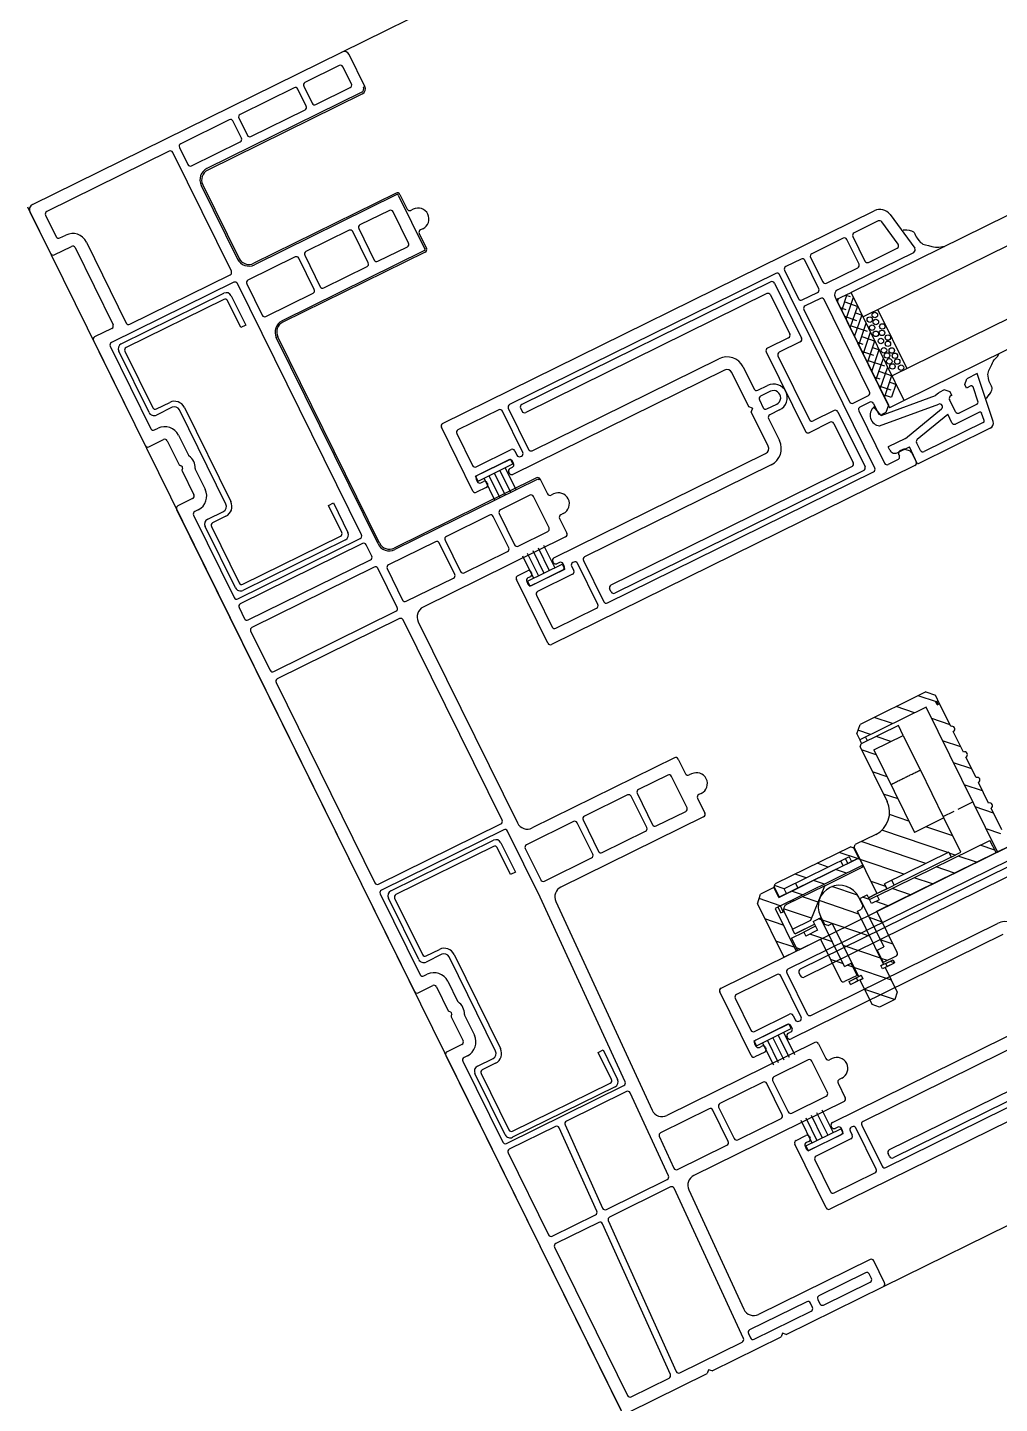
# Model space of a CAD drawing. Header units: millimetres. Extents: x -27104 to 125781, y -3376 to 46996.
# Drawn here: x 117358.301 to 117361.774, y 19169.969 to 19174.886 of the extents above; entities that cross this region are included whole.
import ezdxf

# ---------------------------------------------------------------- set-up
doc = ezdxf.new("R2010")
doc.units = ezdxf.units.MM
doc.header["$LTSCALE"] = 100
doc.header["$MEASUREMENT"] = 0
doc.layers.get('0').update_dxf_attribs({"linetype": 'CONTINUOUS'})
for name, color, linetype in [('ELE9', 9, 'CONTINUOUS'), ('WIN', 4, 'CONTINUOUS'), ('WIN-G', 252, 'CONTINUOUS'), ('WIN2', 5, 'CONTINUOUS')]:
    doc.layers.add(name, color=color, linetype=linetype)

# ---------------------------------------------------------------- blocks, each defined once
blk = doc.blocks.new('A$C37502152')
at = {"ltscale": 1000}
blk.add_wipeout([(1400, 246), (0, 246), (0, 0), (1400, 0)], dxfattribs=at)
at = {"layer": 'WIN', "ltscale": 1000}
blk.add_line((1400, 0), (1400, 246), dxfattribs=at)
at = {"layer": 'WIN-G'}
for p, q in [((1347, 246), (53, 246)), ((1284.3, 225.7), (1335, 225.7)), ((1285.9, 224.1), (1335, 224.1)), ((1335.5, 225.2), (1335.5, 224.6)), ((1374.8, 191.6), (1395.7, 191.6)), ((1285.9, 188.9), (1335, 188.9)), ((1373.8, 184.6), (1373.8, 190.6)), ((1374.8, 190.1), (1374.8, 184.6)), ((1395.2, 190.6), (1375.3, 190.6)), ((1395.7, 178.6), (1395.7, 190.1)), ((1396.7, 190.6), (1396.7, 178.1)), ((1284.3, 187.3), (1335, 187.3)), ((1335.5, 187.8), (1335.5, 188.4)), ((1374.8, 184.6), (1373.8, 184.6)), ((1390.5, 156.9), (1390.5, 176.1)), ((1391.5, 176.1), (1391.5, 156.9)), ((1392.5, 178.1), (1395.2, 178.1)), ((1395.7, 177.1), (1392.5, 177.1)), ((1392.5, 155.9), (1395.7, 155.9)), ((1395.2, 154.9), (1392.5, 154.9)), ((1395.7, 142.9), (1395.7, 154.4)), ((1396.7, 154.9), (1396.7, 142.4)), ((1373.8, 148.4), (1374.8, 148.4)), ((1373.8, 142.4), (1373.8, 148.4)), ((1374.8, 148.4), (1374.8, 142.9)), ((1395.7, 141.4), (1374.8, 141.4)), ((1375.3, 142.4), (1395.2, 142.4)), ((1284.3, 110.7), (1335, 110.7)), ((1257.21, 108.18), (1257.03, 108.05)), ((1257.58, 108.4), (1257.21, 108.18)), ((1257.61, 108.41), (1257.58, 108.4)), ((1258.41, 108.81), (1257.61, 108.41)), ((1283.8, 99), (1283.8, 110.2)), ((1285.4, 100.6), (1285.4, 108.6)), ((1285.9, 109.1), (1335, 109.1)), ((1335.5, 110.2), (1335.5, 109.6)), ((1256.46, 105.72), (1256.31, 105.24)), ((1256.56, 106.24), (1256.46, 105.72)), ((1256.58, 107.39), (1256.56, 107.24)), ((1256.56, 107.24), (1256.56, 107.08)), ((1256.56, 107.08), (1256.58, 106.77)), ((1256.58, 106.5), (1256.56, 106.24)), ((1256.62, 107.53), (1256.58, 107.39)), ((1256.58, 106.77), (1256.58, 106.5)), ((1256.69, 107.66), (1256.62, 107.53)), ((1256.87, 107.9), (1256.69, 107.66)), ((1257.03, 108.05), (1256.87, 107.9)), ((1254, 103.14), (1253.7, 103.01)), ((1254.28, 103.29), (1254, 103.14)), ((1254.54, 103.47), (1254.28, 103.29)), ((1254.79, 103.67), (1254.54, 103.47)), ((1255.29, 104.09), (1254.79, 103.67)), ((1255.71, 104.42), (1255.29, 104.09)), ((1255.91, 104.6), (1255.71, 104.42)), ((1256.08, 104.8), (1255.91, 104.6)), ((1256.21, 105.01), (1256.08, 104.8)), ((1256.31, 105.24), (1256.21, 105.01)), ((782.23, 102.5), (1272, 102.5)), ((1253.07, 102.79), (1252.73, 102.5)), ((1253.7, 103.01), (1253.07, 102.79)), ((1272, 102.5), (1275, 102.5)), ((1272, 102.5), (1272, 80.5)), ((1273.73, 100.9), (1272, 99.18)), ((1274.7, 100.1), (1273.9, 100.9)), ((1275, 80.5), (1275, 102.5)), ((1275, 100.41), (1272, 97.41)), ((1272.93, 98.34), (1272, 99.26)), ((1275, 98.64), (1272, 95.64)), ((1275, 98.03), (1273.37, 99.66)), ((1284.3, 98.5), (1288.6, 98.5)), ((1285.9, 100.1), (1290.2, 100.1)), ((1290.7, 83.4), (1290.7, 99.6)), ((782.85, 97.5), (1272, 97.5)), ((1269, 85.5), (1269, 97.5)), ((1273.81, 95.68), (1272, 97.5)), ((1275, 96.87), (1272, 93.87)), ((1275, 96.26), (1274.26, 97.01)), ((1289.1, 85), (1289.1, 98)), ((1275, 95.1), (1272, 92.1)), ((1272.05, 93.92), (1272, 93.96)), ((1275, 93.34), (1272, 90.34)), ((1274.7, 93.03), (1272.49, 95.24)), ((1272.93, 91.26), (1272, 92.19)), ((1275, 91.57), (1272, 88.57)), ((1275, 90.96), (1273.37, 92.59)), ((1273.81, 88.61), (1272, 90.42)), ((1275, 89.8), (1272, 86.8)), ((1275, 88.03), (1272, 85.03)), ((1274.7, 85.96), (1272.49, 88.17)), ((1275, 89.19), (1274.26, 89.94)), ((782.85, 85.5), (1272, 85.5)), ((1272.05, 86.85), (1272, 86.89)), ((1275, 86.27), (1272, 83.27)), ((1275, 83.89), (1273.37, 85.52)), ((1272.93, 84.19), (1272, 85.12)), ((1275, 84.5), (1272, 81.5)), ((1273.81, 81.54), (1272, 83.35)), ((1283.8, 72.8), (1283.8, 84)), ((1284.3, 84.5), (1288.6, 84.5)), ((782.23, 80.5), (1272, 80.5)), ((1253.32, 80.38), (1252.98, 80.5)), ((1275, 80.5), (1272, 80.5)), ((1273.09, 80.5), (1272.49, 81.1)), ((1275, 82.73), (1272.77, 80.5)), ((1275, 82.12), (1274.26, 82.87)), ((1275, 80.96), (1274.54, 80.5)), ((1285.4, 74.4), (1285.4, 82.4)), ((1285.9, 82.9), (1290.2, 82.9)), ((1253.94, 80.16), (1253.32, 80.38)), ((1254.25, 80.03), (1253.94, 80.16)), ((1254.53, 79.88), (1254.25, 80.03)), ((1254.79, 79.7), (1254.53, 79.88)), ((1255.04, 79.5), (1254.79, 79.7)), ((1255.54, 79.08), (1255.04, 79.5)), ((1255.96, 78.74), (1255.54, 79.08)), ((1256.16, 78.57), (1255.96, 78.74)), ((1256.33, 78.37), (1256.16, 78.57)), ((1256.46, 78.16), (1256.33, 78.37)), ((1256.56, 77.93), (1256.46, 78.16)), ((1256.71, 77.45), (1256.56, 77.93)), ((1373.8, 73.2), (1373.8, 79.2)), ((1374.8, 80.2), (1395.7, 80.2)), ((1374.8, 78.7), (1374.8, 73.2)), ((1395.2, 79.2), (1375.3, 79.2)), ((1395.7, 67.2), (1395.7, 78.7)), ((1396.7, 79.2), (1396.7, 66.7)), ((1256.81, 76.93), (1256.71, 77.45)), ((1256.83, 76.67), (1256.81, 76.93)), ((1256.81, 76.08), (1256.83, 76.4)), ((1256.81, 75.93), (1256.81, 76.08)), ((1256.83, 75.77), (1256.81, 75.93)), ((1256.83, 76.4), (1256.83, 76.67)), ((1256.87, 75.64), (1256.83, 75.77)), ((1256.94, 75.51), (1256.87, 75.64)), ((1257.12, 75.27), (1256.94, 75.51)), ((1257.28, 75.12), (1257.12, 75.27)), ((1257.46, 74.99), (1257.28, 75.12)), ((1257.83, 74.77), (1257.46, 74.99)), ((1257.86, 74.75), (1257.83, 74.77)), ((1258.42, 74.48), (1257.86, 74.75)), ((1285.9, 73.9), (1335, 73.9)), ((1335.5, 72.8), (1335.5, 73.4)), ((1374.8, 73.2), (1373.8, 73.2)), ((1284.3, 72.3), (1335, 72.3)), ((1392.5, 66.7), (1395.2, 66.7)), ((1395.7, 65.7), (1392.5, 65.7)), ((1390.5, 45.5), (1390.5, 64.7)), ((1391.5, 64.7), (1391.5, 45.5)), ((1392.5, 44.5), (1395.7, 44.5)), ((1395.2, 43.5), (1392.5, 43.5)), ((1395.7, 31.5), (1395.7, 43)), ((1396.7, 43.5), (1396.7, 31)), ((1373.8, 37), (1374.8, 37)), ((1373.8, 31), (1373.8, 37)), ((1374.8, 37), (1374.8, 31.5)), ((1375.3, 31), (1395.2, 31)), ((1395.7, 30), (1374.8, 30)), ((1336, 0), (64, 0))]:
    blk.add_line(p, q, dxfattribs=at)
for centre in [(1269.89, 96.88), (1270.03, 95.56), (1271.2, 95.97), (1269.94, 94.42), (1270.03, 93.31), (1271.2, 93.73), (1271.29, 94.89), (1271.29, 92.64), (1269.61, 90.88), (1270.11, 91.89), (1271.04, 90.88), (1269.63, 88.6), (1270.2, 89.63), (1271.29, 89.29), (1271.4, 87.98), (1269.93, 86.12), (1270.34, 87.36), (1271.13, 86.47)]:
    blk.add_circle(centre, 0.5, dxfattribs=at)
for centre, radius, start, end in [((1335, 225.2), 0.5, 0, 90), ((1335, 224.6), 0.5, 270, 0), ((1374.8, 190.6), 1, 90, 180), ((1395.7, 190.6), 1, 0, 90), ((1335, 188.4), 0.5, 0, 90), ((1375.3, 190.1), 0.5, 90, 180), ((1395.2, 190.1), 0.5, 0, 90), ((1335, 187.8), 0.5, 270, 0), ((1395.2, 178.6), 0.5, 270, 0), ((1392.5, 176.1), 2, 90, 180), ((1392.5, 176.1), 1, 90, 180), ((1395.7, 178.1), 1, 270, 0), ((1392.5, 156.9), 2, 180, 270), ((1392.5, 156.9), 1, 180, 270), ((1395.7, 154.9), 1, 0, 90), ((1395.2, 154.4), 0.5, 0, 90), ((1374.8, 142.4), 1, 180, 270), ((1375.3, 142.9), 0.5, 180, 270), ((1395.2, 142.9), 0.5, 270, 0), ((1395.7, 142.4), 1, 270, 0), ((1284.3, 110.2), 0.5, 90, 180), ((1335, 110.2), 0.5, 0, 90), ((1285.9, 108.6), 0.5, 90, 180), ((1335, 109.6), 0.5, 270, 0), ((1285.9, 100.6), 0.5, 180, 270), ((1284.3, 99), 0.5, 180, 270), ((1288.6, 98), 0.5, 0, 90), ((1290.2, 99.6), 0.5, 0, 90), ((1284.3, 84), 0.5, 90, 180), ((1288.6, 85), 0.5, 270, 0), ((1290.2, 83.4), 0.5, 270, 0), ((1285.9, 82.4), 0.5, 90, 180), ((1374.8, 79.2), 1, 90, 180), ((1375.3, 78.7), 0.5, 90, 180), ((1395.2, 78.7), 0.5, 0, 90), ((1395.7, 79.2), 1, 0, 90), ((1285.9, 74.4), 0.5, 180, 270), ((1335, 73.4), 0.5, 0, 90), ((1284.3, 72.8), 0.5, 180, 270), ((1335, 72.8), 0.5, 270, 0), ((1392.5, 64.7), 2, 90, 180), ((1392.5, 64.7), 1, 90, 180), ((1395.2, 67.2), 0.5, 270, 0), ((1395.7, 66.7), 1, 270, 0), ((1392.5, 45.5), 2, 180, 270), ((1392.5, 45.5), 1, 180, 270), ((1395.2, 43), 0.5, 0, 90), ((1395.7, 43.5), 1, 0, 90), ((1374.8, 31), 1, 180, 270), ((1375.3, 31.5), 0.5, 180, 270), ((1395.2, 31.5), 0.5, 270, 0), ((1395.7, 31), 1, 270, 0)]:
    blk.add_arc(centre, radius, start, end, dxfattribs=at)
at = {"layer": 'WIN2'}
for p, q in [((1346.5, 245.5), (1346.5, 241)), ((1366.8, 246), (1347, 246)), ((1358.3, 244.2), (1348.8, 244.2)), ((1372.44, 244.2), (1360.8, 244.2)), ((1366.8, 246), (1367.3, 245.5)), ((1367.3, 245.5), (1367.8, 246)), ((1381.87, 246), (1367.8, 246)), ((1381.87, 246), (1382.37, 245.5)), ((1382.37, 245.5), (1382.87, 246)), ((1399, 246), (1382.87, 246)), ((1400, 172.8), (1400, 245)), ((1348.3, 243.7), (1348.3, 242.8)), ((1348.8, 242.3), (1358.3, 242.3)), ((1358.8, 242.8), (1358.8, 243.7)), ((1360.3, 243.7), (1360.3, 242.8)), ((1360.8, 242.3), (1372.41, 242.3)), ((1372.91, 242.79), (1372.94, 243.69)), ((1374.13, 243.21), (1373.33, 213.01)), ((1387.3, 243.7), (1374.63, 243.7)), ((1386.75, 212.98), (1387.8, 243.18)), ((1389, 243.22), (1387.95, 213.02)), ((1397.2, 243.7), (1389.5, 243.7)), ((1397.7, 213), (1397.7, 243.2)), ((1347, 240.5), (1369.7, 240.5)), ((1371.07, 214.45), (1371.7, 238.45)), ((1275.5, 229), (1349.5, 229)), ((1337, 226.7), (1282.8, 226.7)), ((1347.5, 226.7), (1339.2, 226.7)), ((1350, 228.5), (1350, 215.5)), ((1337.5, 217.8), (1337.5, 226.2)), ((1338.7, 226.2), (1338.7, 217.8)), ((1348, 219.7), (1348, 226.2)), ((1339.9, 217.8), (1339.9, 218.7)), ((1340.4, 219.2), (1347.5, 219.2)), ((1299, 217.3), (1337, 217.3)), ((1336.45, 217.3), (1336.45, 217.3)), ((1339.2, 217.3), (1339.4, 217.3)), ((1341.1, 217.2), (1341.1, 216.7)), ((1341.25, 216.7), (1341.25, 217.7)), ((1348.35, 217.7), (1341.25, 217.7)), ((1348.35, 216.7), (1341.25, 216.7)), ((1348, 217.7), (1341.6, 217.7)), ((1341.6, 216.2), (1342.1, 216.2)), ((1342.8, 212.1), (1342.8, 216.7)), ((1343.9, 212.1), (1343.9, 216.7)), ((1345, 212.1), (1345, 216.7)), ((1346.1, 212.1), (1346.1, 216.7)), ((1347.1, 212.1), (1347.1, 216.7)), ((1347.5, 216.2), (1348, 216.2)), ((1348.35, 216.7), (1348.35, 217.7)), ((1348.5, 216.7), (1348.5, 217.2)), ((1342.1, 215), (1299, 215)), ((1342.6, 215.7), (1342.6, 215.5)), ((1347, 215.5), (1347, 215.7)), ((1349.5, 215), (1347.5, 215)), ((1338, 209), (1338, 212)), ((1338.5, 212.5), (1369.07, 212.5)), ((1373.83, 212.5), (1386.25, 212.5)), ((1388.45, 212.5), (1397.2, 212.5)), ((1340.5, 209.7), (1340.5, 203.3)), ((1348, 210.2), (1341, 210.2)), ((1348.5, 203.3), (1348.5, 209.7)), ((1349.7, 209.7), (1349.7, 203.3)), ((1359, 210.2), (1350.2, 210.2)), ((1359.5, 203.3), (1359.5, 209.7)), ((1360.7, 209.7), (1360.7, 203.3)), ((1371.25, 210.2), (1361.2, 210.2)), ((1371.58, 203.29), (1371.75, 209.69)), ((1373.27, 210.51), (1372.83, 193.81)), ((1386.16, 211), (1373.77, 211)), ((1386.07, 193.78), (1386.66, 210.48)), ((1387.86, 210.52), (1387.28, 193.82)), ((1397.2, 211), (1388.36, 211)), ((1397.7, 193.8), (1397.7, 210.5)), ((1337, 208.5), (1337.5, 208.5)), ((1337, 204.5), (1337.5, 204.5)), ((1338, 201), (1338, 204)), ((1341, 202.8), (1348, 202.8)), ((1350.2, 202.8), (1359, 202.8)), ((1361.2, 202.8), (1371.08, 202.8)), ((1320.95, 198.9), (1321.95, 199.9)), ((1320.95, 193.9), (1320.95, 198.9)), ((1321.95, 199.9), (1325.05, 199.9)), ((1321.99, 199.9), (1326.05, 195.84)), ((1325.05, 199.9), (1326.05, 198.9)), ((1326.05, 198.9), (1326.05, 193.9)), ((1338.5, 200.5), (1368.65, 200.5)), ((1342.8, 200.9), (1342.8, 196.3)), ((1343.9, 200.9), (1343.9, 196.3)), ((1345, 200.9), (1345, 196.3)), ((1346.1, 200.9), (1346.1, 196.3)), ((1347.1, 200.9), (1347.1, 196.3)), ((1299, 198), (1342.1, 198)), ((1320.95, 196.45), (1326.05, 191.35)), ((1341.1, 196.3), (1341.1, 195.8)), ((1341.25, 196.3), (1341.25, 195.3)), ((1348.35, 196.3), (1341.25, 196.3)), ((1342.1, 196.8), (1341.6, 196.8)), ((1342.6, 197.5), (1342.6, 197.3)), ((1347, 197.3), (1347, 197.5)), ((1347.5, 198), (1349.5, 198)), ((1348, 196.8), (1347.5, 196.8)), ((1348.35, 196.3), (1348.35, 195.3)), ((1348.5, 195.8), (1348.5, 196.3)), ((1350, 197.5), (1350, 184.5)), ((1369.55, 156.45), (1370.65, 198.45)), ((1337, 195.7), (1299, 195.7)), ((1319.02, 193.25), (1319.02, 193.85)), ((1320.51, 193.85), (1319.02, 193.85)), ((1319.06, 193.85), (1319.66, 193.25)), ((1319.97, 193.85), (1319.98, 193.85)), ((1319.98, 193.85), (1321.5, 193.85)), ((1320.51, 193.85), (1320.51, 193.25)), ((1320.95, 193.9), (1321.5, 193.9)), ((1321.5, 193.9), (1321.5, 193.2)), ((1325.5, 193.2), (1325.5, 193.9)), ((1325.5, 193.9), (1326.05, 193.9)), ((1325.5, 193.85), (1327.03, 193.85)), ((1326.5, 193.85), (1326.5, 193.25)), ((1327.98, 193.85), (1326.5, 193.85)), ((1327.03, 193.85), (1327.03, 193.85)), ((1327.98, 193.85), (1327.98, 193.25)), ((1336.45, 195.7), (1336.45, 195.7)), ((1337.5, 186.8), (1337.5, 195.2)), ((1338.7, 195.2), (1338.7, 186.8)), ((1339.4, 195.7), (1339.2, 195.7)), ((1339.9, 194.3), (1339.9, 195.2)), ((1347.5, 193.8), (1340.4, 193.8)), ((1348.35, 195.3), (1341.25, 195.3)), ((1341.6, 195.3), (1348, 195.3)), ((1317.75, 192.4), (1317.75, 184)), ((1318.25, 192.9), (1320.85, 192.9)), ((1320.51, 193.25), (1319.02, 193.25)), ((1319.97, 193.25), (1319.98, 193.25)), ((1319.98, 193.25), (1321.5, 193.25)), ((1320.01, 192.9), (1320.85, 192.06)), ((1320.85, 190.4), (1320.85, 192.9)), ((1321.5, 193.2), (1320.95, 193.2)), ((1320.95, 193.2), (1320.95, 182.4)), ((1320.95, 191.96), (1326.05, 186.86)), ((1325.5, 193.25), (1327.03, 193.25)), ((1326.05, 193.2), (1325.5, 193.2)), ((1326.05, 182.4), (1326.05, 193.2)), ((1326.15, 192.9), (1326.15, 190.4)), ((1326.15, 192.9), (1328.75, 192.9)), ((1326.15, 191.25), (1327, 190.4)), ((1327.98, 193.25), (1326.5, 193.25)), ((1327.03, 193.25), (1327.03, 193.25)), ((1329.25, 184), (1329.25, 192.4)), ((1348, 186.8), (1348, 193.3)), ((1372.77, 191.61), (1371.8, 154.47)), ((1397.2, 192.1), (1373.27, 192.1)), ((1373.33, 193.3), (1385.58, 193.3)), ((1387.78, 193.3), (1397.2, 193.3)), ((1397.7, 175.1), (1397.7, 191.6)), ((1317.75, 190.67), (1319.5, 188.92)), ((1319.5, 180.5), (1319.5, 190.4)), ((1320.85, 190.4), (1319.5, 190.4)), ((1327.5, 190.4), (1326.15, 190.4)), ((1327.5, 190.4), (1327.5, 180.5)), ((1327.5, 189.9), (1329.25, 188.15)), ((1282.8, 186.3), (1337, 186.3)), ((1317.75, 186.18), (1319.5, 184.43)), ((1320.95, 187.47), (1327.4, 181.02)), ((1339.2, 186.3), (1347.5, 186.3)), ((1349.5, 184), (1261.6, 184)), ((1293.22, 184), (1290.72, 184)), ((1293.01, 184), (1293.22, 183.79)), ((1293.2, 184), (1293.5, 184)), ((1293.22, 184), (1293.22, 154.5)), ((1317.75, 184), (1293.5, 184)), ((1293.5, 184), (1293.5, 181.5)), ((1297.48, 184), (1299.98, 181.5)), ((1301.97, 184), (1304.47, 181.5)), ((1306.46, 184), (1308.96, 181.5)), ((1310.95, 184), (1313.45, 181.5)), ((1315.44, 184), (1317.14, 182.3)), ((1327.5, 185.41), (1330.61, 182.3)), ((1333.9, 184), (1329.25, 184)), ((1333.4, 184), (1333.9, 183.5)), ((1333.9, 181.5), (1333.9, 184)), ((1334.22, 175.3), (1334.22, 184)), ((1336.72, 184), (1334.22, 184)), ((1336.72, 173.1), (1336.72, 184)), ((1291.22, 181.3), (1293.22, 179.3)), ((1293.5, 183.49), (1295.49, 181.5)), ((1316.45, 181.5), (1293.5, 181.5)), ((1301.22, 181.1), (1299.22, 181.1)), ((1299.22, 181.1), (1299.22, 174.1)), ((1300.4, 181.1), (1301.22, 180.28)), ((1301.22, 181.1), (1312.82, 181.1)), ((1301.22, 180.1), (1301.22, 181.1)), ((1312.82, 181.1), (1312.82, 180.1)), ((1314.32, 181.1), (1312.82, 181.1)), ((1314.32, 180.1), (1314.32, 181.1)), ((1316.32, 181.1), (1314.32, 181.1)), ((1314.32, 181.1), (1314.32, 180.1)), ((1314.32, 181.1), (1316.86, 181.1)), ((1316.32, 171.7), (1316.32, 181.1)), ((1316.32, 181.1), (1318.02, 181.1)), ((1318.02, 181.1), (1316.32, 181.1)), ((1316.45, 181.5), (1316.45, 182.3)), ((1316.45, 182.3), (1318, 182.3)), ((1316.45, 181.5), (1318, 181.5)), ((1318, 182.3), (1318, 180.5)), ((1318, 181.44), (1318.94, 180.5)), ((1319.6, 181.9), (1320.1, 182.4)), ((1319.6, 181.9), (1319.6, 180.2)), ((1320.95, 182.4), (1320.1, 182.4)), ((1320.95, 182.98), (1326.37, 177.56)), ((1326.9, 182.4), (1326.05, 182.4)), ((1326.9, 182.4), (1327.4, 181.9)), ((1327.4, 180.2), (1327.4, 181.9)), ((1329, 180.5), (1329, 182.3)), ((1329, 182.3), (1331.4, 182.3)), ((1329, 181.5), (1331.4, 181.5)), ((1329, 181.1), (1333, 181.1)), ((1329.1, 181.1), (1333.02, 181.1)), ((1331.4, 181.5), (1331.4, 182.3)), ((1331.4, 181.51), (1331.41, 181.5)), ((1333.9, 181.5), (1331.4, 181.5)), ((1333.02, 181.1), (1333.02, 180.1)), ((1334.22, 183.2), (1336.72, 180.7)), ((1290.72, 180.7), (1290.72, 176.3)), ((1301.22, 180.1), (1314.32, 180.1)), ((1301.4, 180.1), (1310.4, 171.1)), ((1305.89, 180.1), (1314.69, 171.3)), ((1310.38, 180.1), (1316.32, 174.16)), ((1314.32, 180.65), (1316.32, 178.65)), ((1319.5, 180.5), (1318, 180.5)), ((1319.6, 180.5), (1319.5, 180.5)), ((1319.62, 179.82), (1323.12, 176.32)), ((1329.32, 180.1), (1324.22, 175.6)), ((1327.5, 180.92), (1327.92, 180.5)), ((1329, 180.5), (1327.5, 180.5)), ((1329.04, 179.85), (1332.85, 176.04)), ((1333.02, 180.1), (1329.32, 180.1)), ((1333.02, 176.6), (1333.02, 180.1)), ((1334.22, 178.71), (1336.72, 176.21)), ((1290.72, 177.31), (1293.22, 174.81)), ((1299.22, 177.79), (1302.91, 174.1)), ((1326.66, 177.75), (1328.8, 175.6)), ((1333.12, 176.5), (1333.02, 176.5)), ((1333.12, 176.5), (1333.12, 175.3)), ((1333.62, 176.5), (1333.12, 176.5)), ((1333.62, 175.3), (1333.62, 176.5)), ((1290.72, 175.3), (1290.72, 171.1)), ((1296.2, 173.8), (1293.22, 173.8)), ((1299.22, 173.8), (1297, 173.8)), ((1299.22, 174.1), (1299.22, 164.35)), ((1299.22, 174.1), (1305.22, 174.1)), ((1305.22, 157.3), (1305.22, 174.1)), ((1324.22, 175.6), (1316.32, 175.6)), ((1316.32, 175.3), (1334.22, 175.3)), ((1316.32, 175.3), (1316.32, 173.8)), ((1316.32, 174.16), (1316.68, 173.8)), ((1332.72, 173.8), (1316.32, 173.8)), ((1316.42, 173.8), (1317.92, 173.8)), ((1316.42, 173.8), (1316.42, 171.7)), ((1316.42, 173.8), (1332.62, 173.8)), ((1316.68, 173.8), (1319.18, 171.3)), ((1317.92, 172.8), (1317.92, 173.8)), ((1318.62, 173.8), (1318.62, 172.8)), ((1319.62, 172.8), (1319.62, 173.8)), ((1319.67, 175.3), (1321.17, 173.8)), ((1324.16, 175.3), (1325.66, 173.8)), ((1324.22, 175.6), (1332.02, 175.6)), ((1324.27, 175.64), (1324.31, 175.6)), ((1328.65, 175.3), (1330.15, 173.8)), ((1328.82, 172.8), (1328.82, 173.8)), ((1331.12, 173.8), (1330.22, 173.8)), ((1331.12, 175.6), (1331.12, 175.3)), ((1331.12, 173.8), (1332.62, 173.8)), ((1331.12, 173.8), (1331.12, 172.8)), ((1332.62, 171.7), (1332.62, 173.8)), ((1332.72, 173.8), (1332.72, 171.8)), ((1333.14, 175.3), (1336.03, 172.41)), ((1396.5, 174.6), (1397.2, 174.6)), ((1290.72, 172.82), (1293.22, 170.32)), ((1305.22, 171.79), (1307.88, 169.14)), ((1311.72, 171.3), (1315.92, 171.3)), ((1316.32, 171.7), (1315.92, 171.3)), ((1316.82, 171.3), (1316.42, 171.7)), ((1316.82, 171.3), (1332.22, 171.3)), ((1317.92, 172.8), (1331.12, 172.8)), ((1322.17, 172.8), (1323.67, 171.3)), ((1326.66, 172.8), (1328.16, 171.3)), ((1331.12, 172.83), (1332.44, 171.51)), ((1332.62, 171.7), (1332.22, 171.3)), ((1332.72, 171.8), (1335.42, 171.8)), ((1336.72, 173.1), (1335.42, 171.8)), ((1393.7, 167.73), (1393.7, 171.8)), ((1396, 166.92), (1396, 171.8)), ((1396.5, 172.3), (1399.5, 172.3)), ((1290.72, 170.1), (1290.72, 165.9)), ((1290.72, 168.33), (1293.22, 165.83)), ((1299.22, 157.3), (1299.22, 166.52)), ((1305.22, 167.3), (1307.22, 165.3)), ((1307.22, 155.7), (1307.22, 166.8)), ((1395.71, 166.51), (1395.91, 166.71)), ((1395.71, 166.09), (1395.91, 165.89)), ((1290.72, 164.9), (1290.72, 160.7)), ((1290.72, 163.84), (1293.22, 161.34)), ((1393.7, 160.8), (1393.7, 164.87)), ((1396, 160.8), (1396, 165.68)), ((1305.22, 162.81), (1307.22, 160.81)), ((1290.72, 159.7), (1290.72, 155.3)), ((1290.72, 159.35), (1293.22, 156.85)), ((1399.5, 160.3), (1396.5, 160.3)), ((1400, 61.6), (1400, 159.8)), ((1305.22, 157.3), (1299.22, 157.3)), ((1299.22, 157.3), (1299.22, 155.3)), ((1301.75, 157.3), (1303.75, 155.3)), ((1305.22, 158.32), (1307.22, 156.32)), ((1397.2, 158), (1396.5, 158)), ((1397.7, 141), (1397.7, 157.5)), ((1290.72, 155.3), (1290.72, 154.2)), ((1290.72, 154.2), (1290.72, 153.3)), ((1291.22, 155), (1291.02, 155)), ((1291.02, 154.5), (1291.02, 155)), ((1291.22, 154.5), (1291.02, 154.5)), ((1291.08, 154.5), (1293.58, 152)), ((1291.22, 155), (1291.22, 154.5)), ((1293.22, 154.5), (1306.72, 154.5)), ((1295.57, 154.5), (1298.07, 152)), ((1299.22, 155.34), (1299.26, 155.3)), ((1299.22, 155.3), (1306.82, 155.3)), ((1300.06, 154.5), (1302.56, 152)), ((1304.55, 154.5), (1306.24, 152.81)), ((1305.52, 155.3), (1305.52, 154.5)), ((1306.72, 154.5), (1306.72, 155.3)), ((1306.72, 153.3), (1306.72, 154.5)), ((1307.22, 155.7), (1306.82, 155.3)), ((1338, 151), (1338, 154)), ((1338.5, 154.5), (1367.55, 154.5)), ((1371.8, 154.47), (1371.8, 141)), ((1292.02, 152), (1290.72, 153.3)), ((1292.02, 152), (1305.42, 152)), ((1306.72, 153.3), (1305.42, 152)), ((1340.5, 151.7), (1340.5, 145.3)), ((1347, 152.2), (1341, 152.2)), ((1347.5, 145.3), (1347.5, 151.7)), ((1348.7, 151.7), (1348.7, 145.3)), ((1358, 152.2), (1349.2, 152.2)), ((1358.5, 145.3), (1358.5, 151.7)), ((1359.7, 151.7), (1359.7, 145.3)), ((1369.8, 152.2), (1360.2, 152.2)), ((1370.3, 145.3), (1370.3, 151.7)), ((1337, 150.5), (1337.5, 150.5)), ((1337, 146.5), (1337.5, 146.5)), ((1338, 143), (1338, 146)), ((1341, 144.8), (1347, 144.8)), ((1349.2, 144.8), (1358, 144.8)), ((1360.2, 144.8), (1369.8, 144.8)), ((1338.5, 142.5), (1367.5, 142.5)), ((1369.5, 99.5), (1369.5, 140.5)), ((1371.8, 138.8), (1371.8, 98)), ((1372.3, 140.5), (1397.2, 140.5)), ((1397.2, 139.3), (1372.3, 139.3)), ((1397.7, 98), (1397.7, 138.8)), ((1259.17, 113.13), (1257.89, 104)), ((1260.16, 114), (1275.01, 114)), ((1275.01, 114), (1274.89, 110.5)), ((1275, 111.61), (1275, 113.5)), ((1275.5, 114), (1349.5, 114)), ((1350, 113.5), (1350, 100.5)), ((1260.56, 112.24), (1260.37, 110.84)), ((1260.86, 112.5), (1272.89, 112.5)), ((1273.39, 112), (1273.39, 110.39)), ((1275.86, 110.55), (1275.15, 111.25)), ((1277.3, 110.9), (1277.3, 111.2)), ((1277.8, 111.7), (1279.8, 111.7)), ((1280.3, 100.5), (1280.3, 111.2)), ((1282.3, 111.2), (1282.3, 71.8)), ((1337, 111.7), (1282.8, 111.7)), ((1337.5, 102.8), (1337.5, 111.2)), ((1338.7, 111.2), (1338.7, 102.8)), ((1347.5, 111.7), (1339.2, 111.7)), ((1348, 104.7), (1348, 111.2)), ((1260.07, 108.74), (1259.66, 105.84)), ((1260.37, 109), (1264.02, 109)), ((1260.66, 110.5), (1265.52, 110.5)), ((1264.52, 108.5), (1264.52, 106)), ((1266.02, 110), (1266.02, 108.28)), ((1273, 109.9), (1266.02, 108.28)), ((1274.89, 108.8), (1266.61, 106.88)), ((1277.39, 110.5), (1274.89, 110.5)), ((1274.89, 108.8), (1278.39, 108.8)), ((1276.21, 110.4), (1276.8, 110.4)), ((1278.39, 109.5), (1278.39, 108.8)), ((1278.1, 104.69), (1266.67, 105.9)), ((1257.89, 104), (1260.02, 104)), ((1259.96, 105.5), (1260.82, 105.5)), ((1260.82, 104.8), (1260.02, 104)), ((1260.82, 105.5), (1260.82, 104.8)), ((1263.82, 105.5), (1264.02, 105.5)), ((1263.82, 105.5), (1263.82, 104.8)), ((1263.82, 104.8), (1264.62, 104)), ((1264.62, 104), (1265.65, 104)), ((1265.81, 104.05), (1266.46, 104.21)), ((1276.99, 103.1), (1266.46, 104.21)), ((1276.99, 103.1), (1277.53, 101.1)), ((1339.9, 102.8), (1339.9, 103.7)), ((1340.4, 104.2), (1347.5, 104.2)), ((1275, 102), (1276, 103)), ((1275, 80), (1275, 102)), ((1276, 103), (1276.8, 103)), ((1277.3, 100.5), (1277.3, 102.5)), ((1299, 102.3), (1337, 102.3)), ((1339.2, 102.3), (1339.4, 102.3)), ((1341.1, 102.2), (1341.1, 101.7)), ((1341.25, 101.7), (1341.25, 102.7)), ((1348.35, 102.7), (1341.25, 102.7)), ((1348.35, 101.7), (1341.25, 101.7)), ((1348, 102.7), (1341.6, 102.7)), ((1341.6, 101.2), (1342.1, 101.2)), ((1342.6, 100.7), (1342.6, 100.5)), ((1342.8, 97.1), (1342.8, 101.7)), ((1343.9, 97.1), (1343.9, 101.7)), ((1345, 97.1), (1345, 101.7)), ((1346.1, 97.1), (1346.1, 101.7)), ((1347, 100.5), (1347, 100.7)), ((1347.1, 97.1), (1347.1, 101.7)), ((1347.5, 101.2), (1348, 101.2)), ((1348.35, 101.7), (1348.35, 102.7)), ((1348.5, 101.7), (1348.5, 102.2)), ((1277, 98.3), (1277, 79.5)), ((1280.6, 98.8), (1277.5, 98.8)), ((1277.8, 100), (1279.8, 100)), ((1281.1, 79.5), (1281.1, 98.3)), ((1295.7, 94.5), (1295.7, 99)), ((1298, 99), (1298, 92)), ((1342.1, 100), (1299, 100)), ((1349.5, 100), (1347.5, 100)), ((1338, 94), (1338, 97)), ((1338.5, 97.5), (1367.5, 97.5)), ((1372.3, 97.5), (1397.2, 97.5)), ((1397.2, 96), (1372.3, 96)), ((1293.2, 94), (1295.2, 94)), ((1337, 93.5), (1337.5, 93.5)), ((1340.5, 94.7), (1340.5, 88.3)), ((1347, 95.2), (1341, 95.2)), ((1347.5, 88.3), (1347.5, 94.7)), ((1348.7, 94.7), (1348.7, 88.3)), ((1358, 95.2), (1349.2, 95.2)), ((1358.5, 88.3), (1358.5, 94.7)), ((1359.7, 94.7), (1359.7, 88.3)), ((1369.8, 95.2), (1360.2, 95.2)), ((1370.3, 88.3), (1370.3, 94.7)), ((1371.8, 95.5), (1371.8, 87.5)), ((1397.7, 87.5), (1397.7, 95.5)), ((1295.2, 92.8), (1293.2, 92.8)), ((1295.7, 90.7), (1295.7, 92.3)), ((1297.5, 91.5), (1298, 92)), ((1297.5, 91.5), (1298, 91)), ((1298, 91), (1298, 84)), ((1293.2, 90.2), (1295.2, 90.2)), ((1295.2, 89), (1293.2, 89)), ((1295.7, 84), (1295.7, 88.5)), ((1337, 89.5), (1337.5, 89.5)), ((1338, 86), (1338, 89)), ((1338, 86), (1338.3, 86)), ((1338, 86), (1338.3, 86)), ((1338.5, 85.8), (1367.5, 85.8)), ((1338.5, 85.8), (1367.5, 85.8)), ((1338.5, 85.5), (1367.5, 85.5)), ((1341, 87.8), (1347, 87.8)), ((1342.8, 85.9), (1342.8, 81.3)), ((1343.9, 85.9), (1343.9, 81.3)), ((1345, 85.9), (1345, 81.3)), ((1346.1, 85.9), (1346.1, 81.3)), ((1347.1, 85.9), (1347.1, 81.3)), ((1349.2, 87.8), (1358, 87.8)), ((1360.2, 87.8), (1369.8, 87.8)), ((1372.3, 87), (1397.2, 87)), ((1397.2, 85.5), (1372.3, 85.5)), ((1299, 83), (1342.1, 83)), ((1347.5, 83), (1349.5, 83)), ((1369.5, 83.5), (1369.5, 41.5)), ((1369.8, 83.5), (1369.8, 41.5)), ((1369.8, 83.5), (1369.8, 41.5)), ((1371.8, 85), (1371.8, 82.7)), ((1397.7, 82.7), (1397.7, 85)), ((1337, 80.7), (1299, 80.7)), ((1339.4, 80.7), (1339.2, 80.7)), ((1341.1, 81.3), (1341.1, 80.8)), ((1341.25, 81.3), (1341.25, 80.3)), ((1348.35, 81.3), (1341.25, 81.3)), ((1342.1, 81.8), (1341.6, 81.8)), ((1342.6, 82.5), (1342.6, 82.3)), ((1347, 82.3), (1347, 82.5)), ((1348, 81.8), (1347.5, 81.8)), ((1348.35, 81.3), (1348.35, 80.3)), ((1348.5, 80.8), (1348.5, 81.3)), ((1350, 82.5), (1350, 69.5)), ((1371.8, 80.7), (1371.8, 29.5)), ((1372.3, 82.2), (1397.2, 82.2)), ((1397.2, 81.2), (1372.3, 81.2)), ((1397.7, 63.9), (1397.7, 80.7)), ((1259.33, 70.9), (1258.01, 78.41)), ((1274, 79), (1258.5, 79)), ((1277.5, 79), (1280.6, 79)), ((1337.5, 71.8), (1337.5, 80.2)), ((1338.7, 80.2), (1338.7, 71.8)), ((1339.9, 79.3), (1339.9, 80.2)), ((1347.5, 78.8), (1340.4, 78.8)), ((1348.35, 80.3), (1341.25, 80.3)), ((1341.6, 80.3), (1348, 80.3)), ((1348, 71.8), (1348, 78.3)), ((1260.39, 76.41), (1261.27, 71.41)), ((1266.7, 77), (1260.89, 77)), ((1267.2, 71.5), (1267.2, 76.5)), ((1268.4, 76.5), (1268.4, 71.5)), ((1275.3, 77), (1268.9, 77)), ((1275.8, 71.5), (1275.8, 76.5)), ((1277, 77.3), (1277, 71.5)), ((1280.6, 77.8), (1277.5, 77.8)), ((1281.1, 71.5), (1281.1, 77.3)), ((1261.77, 71), (1266.7, 71)), ((1268.9, 71), (1275.3, 71)), ((1277.5, 71), (1280.6, 71)), ((1282.8, 71.3), (1337, 71.3)), ((1339.2, 71.3), (1347.5, 71.3)), ((1349.5, 69), (1261.6, 69)), ((1396.5, 63.4), (1397.2, 63.4)), ((1393.7, 56.53), (1393.7, 60.6)), ((1396, 55.72), (1396, 60.6)), ((1396.5, 61.1), (1399.5, 61.1)), ((1395.71, 55.31), (1395.91, 55.51)), ((1393.7, 49.6), (1393.7, 53.67)), ((1395.71, 54.89), (1395.91, 54.69)), ((1396, 49.6), (1396, 54.48)), ((1399.5, 49.1), (1396.5, 49.1)), ((1400, 27.2), (1400, 48.6)), ((1397.2, 46.8), (1396.5, 46.8)), ((1397.7, 29.5), (1397.7, 46.3)), ((1338, 36), (1338, 39)), ((1338.3, 28), (1338.3, 39)), ((1338.3, 28), (1338.3, 39)), ((1338.5, 39.5), (1367.5, 39.5)), ((1338.5, 39.2), (1367.5, 39.2)), ((1338.5, 39.2), (1367.5, 39.2)), ((1337, 35.5), (1337.5, 35.5)), ((1340.5, 36.7), (1340.5, 30.3)), ((1347, 37.2), (1341, 37.2)), ((1347.5, 30.3), (1347.5, 36.7)), ((1348.7, 36.7), (1348.7, 30.3)), ((1358, 37.2), (1349.2, 37.2)), ((1358.5, 30.3), (1358.5, 36.7)), ((1359.7, 36.7), (1359.7, 30.3)), ((1369.8, 37.2), (1360.2, 37.2)), ((1370.3, 30.3), (1370.3, 36.7)), ((1337, 31.5), (1337.5, 31.5)), ((1338, 28), (1338, 31)), ((1338.5, 27.8), (1367.5, 27.8)), ((1338.5, 27.8), (1367.5, 27.8)), ((1341, 29.8), (1347, 29.8)), ((1349.2, 29.8), (1358, 29.8)), ((1360.2, 29.8), (1369.8, 29.8)), ((1372.3, 29), (1397.2, 29)), ((1338.5, 27.5), (1367.5, 27.5)), ((1369.5, 10.5), (1369.5, 25.5)), ((1369.8, 10.5), (1369.8, 25.5)), ((1369.8, 10.5), (1369.8, 25.5)), ((1371.8, 27), (1371.8, 2.8)), ((1392.7, 27.5), (1372.3, 27.5)), ((1393.2, 10.5), (1393.2, 27)), ((1395.5, 10.5), (1395.5, 26.2)), ((1396, 26.7), (1399.5, 26.7)), ((1336, 8.5), (1367.5, 8.5)), ((1336, 8.2), (1367.5, 8.2)), ((1336, 8.2), (1367.5, 8.2)), ((1369.5, 9.5), (1369.5, 9.5)), ((1369.5, 9.5), (1369.5, 9.5)), ((1399.5, 10), (1396, 10)), ((1397.2, 7.7), (1396, 7.7)), ((1400, 1), (1400, 9.5)), ((1335, 7.5), (1335.3, 7.5)), ((1335, 7.5), (1335, 1)), ((1335, 7.5), (1335.3, 7.5)), ((1337, 6), (1337, 2.5)), ((1344.5, 6.5), (1337.5, 6.5)), ((1345, 2.5), (1345, 6)), ((1346.2, 6), (1346.2, 2.5)), ((1357.7, 6.5), (1346.7, 6.5)), ((1358.2, 2.5), (1358.2, 6)), ((1359.4, 6), (1359.4, 2.5)), ((1369.8, 6.5), (1359.9, 6.5)), ((1370.3, 2.5), (1370.3, 6)), ((1397.7, 2.8), (1397.7, 7.2)), ((1399, 0), (1336, 0)), ((1337.5, 2), (1344.5, 2)), ((1346.7, 2), (1357.7, 2)), ((1359.9, 2), (1369.8, 2)), ((1372.3, 2.3), (1397.2, 2.3))]:
    blk.add_line(p, q, dxfattribs=at)
for centre, radius, start, end in [((1347, 245.5), 0.5, 90, 180), ((1348.8, 243.7), 0.5, 90, 180), ((1358.3, 243.7), 0.5, 0, 90), ((1360.8, 243.7), 0.5, 90, 180), ((1372.44, 243.7), 0.5, 358.5, 90), ((1348.8, 242.8), 0.5, 180, 270), ((1358.3, 242.8), 0.5, 270, 0), ((1360.8, 242.8), 0.5, 180, 270), ((1372.41, 242.8), 0.5, 270, 358.5), ((1374.63, 243.2), 0.5, 90, 178.5), ((1387.3, 243.2), 0.5, 358, 90), ((1389.5, 243.2), 0.5, 90, 178), ((1397.2, 243.2), 0.5, 0, 90), ((1347, 241), 0.5, 180, 270), ((1369.7, 238.5), 2, 358.5, 90), ((1349.5, 228.5), 0.5, 0, 90), ((1337, 226.2), 0.5, 0, 90), ((1339.2, 226.2), 0.5, 90, 180), ((1347.5, 226.2), 0.5, 0, 90), ((1340.4, 218.7), 0.5, 90, 180), ((1347.5, 219.7), 0.5, 270, 0), ((1337, 217.8), 0.5, 270, 0), ((1339.2, 217.8), 0.5, 180, 270), ((1339.4, 217.8), 0.5, 270, 0), ((1341.6, 217.2), 0.5, 90, 180), ((1341.6, 216.7), 0.5, 180, 270), ((1342.1, 215.7), 0.5, 0, 90), ((1347.5, 215.7), 0.5, 90, 180), ((1348, 217.2), 0.5, 0, 90), ((1348, 216.7), 0.5, 270, 0), ((1342.1, 215.5), 0.5, 270, 0), ((1347.5, 215.5), 0.5, 180, 270), ((1349.5, 215.5), 0.5, 270, 0), ((1369.07, 214.5), 2, 270, 358.5), ((1338.5, 212), 0.5, 90, 180), ((1373.83, 213), 0.5, 178.5, 270), ((1386.25, 213), 0.5, 270, 358), ((1388.45, 213), 0.5, 178, 270), ((1397.2, 213), 0.5, 270, 0), ((1337.5, 209), 0.5, 270, 0), ((1341, 209.7), 0.5, 90, 180), ((1348, 209.7), 0.5, 0, 90), ((1350.2, 209.7), 0.5, 90, 180), ((1359, 209.7), 0.5, 0, 90), ((1361.2, 209.7), 0.5, 90, 180), ((1371.25, 209.7), 0.5, 358.5, 90), ((1373.77, 210.5), 0.5, 90, 178.5), ((1386.16, 210.5), 0.5, 358, 90), ((1388.36, 210.5), 0.5, 90, 178), ((1397.2, 210.5), 0.5, 0, 90), ((1337, 206.5), 2, 90, 270), ((1337.5, 204), 0.5, 0, 90), ((1341, 203.3), 0.5, 180, 270), ((1348, 203.3), 0.5, 270, 0), ((1350.2, 203.3), 0.5, 180, 270), ((1359, 203.3), 0.5, 270, 0), ((1361.2, 203.3), 0.5, 180, 270), ((1371.08, 203.3), 0.5, 270, 358.5), ((1299, 199), 3.3, 180, 270), ((1338.5, 201), 0.5, 180, 270), ((1368.65, 198.5), 2, 358.5, 90), ((1341.6, 196.3), 0.5, 90, 180), ((1342.1, 197.5), 0.5, 0, 90), ((1342.1, 197.3), 0.5, 270, 0), ((1347.5, 197.5), 0.5, 90, 180), ((1347.5, 197.3), 0.5, 180, 270), ((1348, 196.3), 0.5, 0, 90), ((1349.5, 197.5), 0.5, 0, 90), ((1337, 195.2), 0.5, 0, 90), ((1339.2, 195.2), 0.5, 90, 180), ((1339.4, 195.2), 0.5, 0, 90), ((1340.4, 194.3), 0.5, 180, 270), ((1341.6, 195.8), 0.5, 180, 270), ((1347.5, 193.3), 0.5, 0, 90), ((1348, 195.8), 0.5, 270, 0), ((1373.33, 193.8), 0.5, 178.5, 270), ((1385.58, 193.8), 0.5, 270, 358), ((1387.78, 193.8), 0.5, 178, 270), ((1397.2, 193.8), 0.5, 270, 0), ((1318.25, 192.4), 0.5, 90, 180), ((1328.75, 192.4), 0.5, 0, 90), ((1373.27, 191.6), 0.5, 90, 178.5), ((1397.2, 191.6), 0.5, 0, 90), ((1337, 186.8), 0.5, 270, 0), ((1339.2, 186.8), 0.5, 180, 270), ((1347.5, 186.8), 0.5, 270, 0), ((1349.5, 184.5), 0.5, 270, 0), ((1323.5, 180.2), 3.9, 180, 0), ((1290.72, 175.8), 0.5, 90, 270), ((1332.02, 176.6), 1, 270, 0), ((1396.5, 171.8), 2.8, 90, 180), ((1397.2, 175.1), 0.5, 270, 0), ((1290.72, 170.6), 0.5, 90, 270), ((1311.72, 166.8), 4.5, 90, 180), ((1396.5, 171.8), 0.5, 90, 180), ((1399.5, 172.8), 0.5, 270, 0), ((1290.72, 165.4), 0.5, 90, 270), ((1395.93, 166.3), 2.6, 150.5093, 209.4907), ((1393.4, 167.73), 0.3, 330.5093, 0), ((1395.93, 166.3), 0.3, 135, 225), ((1395.7, 166.92), 0.3, 315, 0), ((1393.4, 164.87), 0.3, 0, 29.4907), ((1395.7, 165.68), 0.3, 0, 45), ((1290.72, 160.2), 0.5, 90, 270), ((1396.5, 160.8), 2.8, 180, 270), ((1396.5, 160.8), 0.5, 180, 270), ((1399.5, 159.8), 0.5, 0, 90), ((1367.55, 156.5), 2, 270, 358.5), ((1397.2, 157.5), 0.5, 0, 90), ((1291.02, 155.3), 0.3, 180, 270), ((1291.02, 154.2), 0.3, 90, 180), ((1338.5, 154), 0.5, 90, 180), ((1337.5, 151), 0.5, 270, 0), ((1341, 151.7), 0.5, 90, 180), ((1347, 151.7), 0.5, 0, 90), ((1349.2, 151.7), 0.5, 90, 180), ((1358, 151.7), 0.5, 0, 90), ((1360.2, 151.7), 0.5, 90, 180), ((1369.8, 151.7), 0.5, 0, 90), ((1337, 148.5), 2, 90, 270), ((1337.5, 146), 0.5, 0, 90), ((1341, 145.3), 0.5, 180, 270), ((1347, 145.3), 0.5, 270, 0), ((1349.2, 145.3), 0.5, 180, 270), ((1358, 145.3), 0.5, 270, 0), ((1360.2, 145.3), 0.5, 180, 270), ((1369.8, 145.3), 0.5, 270, 0), ((1338.5, 143), 0.5, 180, 270), ((1367.5, 140.5), 2, 0, 90), ((1372.3, 141), 0.5, 180, 270), ((1397.2, 141), 0.5, 270, 0), ((1372.3, 138.8), 0.5, 90, 180), ((1397.2, 138.8), 0.5, 0, 90), ((1260.16, 113), 1, 90, 172.3482), ((1275.5, 113.5), 0.5, 90, 180), ((1349.5, 113.5), 0.5, 0, 90), ((1260.66, 110.8), 0.3, 171.6232, 270.1302), ((1260.86, 112.2), 0.3, 89.8698, 172.5644), ((1272.89, 112), 0.5, 0, 90), ((1275.5, 111.61), 0.5, 180, 225), ((1276.8, 110.9), 0.5, 270, 0), ((1277.8, 111.2), 0.5, 90, 180), ((1279.8, 111.2), 0.5, 0, 90), ((1282.8, 111.2), 0.5, 90, 180), ((1337, 111.2), 0.5, 0, 90), ((1339.2, 111.2), 0.5, 90, 180), ((1347.5, 111.2), 0.5, 0, 90), ((1260.37, 108.7), 0.3, 89.8698, 172.3765), ((1264.02, 108.5), 0.5, 0, 90), ((1265.52, 110), 0.5, 0, 90), ((1272.89, 110.39), 0.5, 283.0609, 0), ((1276.21, 110.9), 0.5, 225, 270), ((1277.39, 109.5), 1, 0, 90), ((1259.96, 105.8), 0.3, 171.6083, 270.1302), ((1264.02, 106), 0.5, 270, 0), ((1266.72, 106.39), 0.5, 103.0609, 264), ((1265.65, 104.3), 0.3, 270, 303.1746), ((1276.99, 103.03), 2, 285.5034, 56.391), ((1340.4, 103.7), 0.5, 90, 180), ((1347.5, 104.7), 0.5, 270, 0), ((1276.8, 102.5), 0.5, 0, 90), ((1299, 99), 3.3, 90, 180), ((1337, 102.8), 0.5, 270, 0), ((1339.2, 102.8), 0.5, 180, 270), ((1339.4, 102.8), 0.5, 270, 0), ((1341.6, 102.2), 0.5, 90, 180), ((1341.6, 101.7), 0.5, 180, 270), ((1342.1, 100.7), 0.5, 0, 90), ((1347.5, 100.7), 0.5, 90, 180), ((1348, 102.2), 0.5, 0, 90), ((1348, 101.7), 0.5, 270, 0), ((1277.5, 98.3), 0.5, 90, 180), ((1277.8, 100.5), 0.5, 180, 270), ((1279.8, 100.5), 0.5, 270, 0), ((1280.6, 98.3), 0.5, 0, 90), ((1299, 99), 1, 90, 180), ((1342.1, 100.5), 0.5, 270, 0), ((1347.5, 100.5), 0.5, 180, 270), ((1349.5, 100.5), 0.5, 270, 0), ((1367.5, 99.5), 2, 270, 0), ((1338.5, 97), 0.5, 90, 180), ((1372.3, 98), 0.5, 180, 270), ((1372.3, 95.5), 0.5, 90, 180), ((1397.2, 98), 0.5, 270, 0), ((1397.2, 95.5), 0.5, 0, 90), ((1293.2, 91.5), 2.5, 90, 270), ((1295.2, 94.5), 0.5, 270, 0), ((1337, 91.5), 2, 90, 270), ((1337.5, 94), 0.5, 270, 0), ((1341, 94.7), 0.5, 90, 180), ((1347, 94.7), 0.5, 0, 90), ((1349.2, 94.7), 0.5, 90, 180), ((1358, 94.7), 0.5, 0, 90), ((1360.2, 94.7), 0.5, 90, 180), ((1369.8, 94.7), 0.5, 0, 90), ((1293.2, 91.5), 1.3, 89.9984, 270.0016), ((1295.2, 92.3), 0.5, 359.9952, 90), ((1295.2, 90.7), 0.5, 270, 0), ((1295.2, 88.5), 0.5, 0, 90), ((1337.5, 89), 0.5, 0, 90), ((1341, 88.3), 0.5, 180, 270), ((1347, 88.3), 0.5, 270, 0), ((1349.2, 88.3), 0.5, 180, 270), ((1358, 88.3), 0.5, 270, 0), ((1360.2, 88.3), 0.5, 180, 270), ((1369.8, 88.3), 0.5, 270, 0), ((1338.5, 86), 0.5, 180, 270), ((1338.5, 86), 0.2, 180, 270), ((1338.5, 86), 0.2, 180, 270), ((1367.5, 83.5), 2.3, 0, 90), ((1367.5, 83.5), 2.3, 0, 90), ((1367.5, 83.5), 2, 0, 90), ((1372.3, 87.5), 0.5, 180, 270), ((1372.3, 85), 0.5, 90, 180), ((1397.2, 87.5), 0.5, 270, 0), ((1397.2, 85), 0.5, 0, 90), ((1299, 84), 3.3, 180, 270), ((1299, 84), 1, 180, 270), ((1342.1, 82.5), 0.5, 0, 90), ((1347.5, 82.5), 0.5, 90, 180), ((1349.5, 82.5), 0.5, 0, 90), ((1337, 80.2), 0.5, 0, 90), ((1339.2, 80.2), 0.5, 90, 180), ((1339.4, 80.2), 0.5, 0, 90), ((1341.6, 81.3), 0.5, 90, 180), ((1341.6, 80.8), 0.5, 180, 270), ((1342.1, 82.3), 0.5, 270, 0), ((1347.5, 82.3), 0.5, 180, 270), ((1348, 81.3), 0.5, 0, 90), ((1348, 80.8), 0.5, 270, 0), ((1372.3, 82.7), 0.5, 180, 270), ((1372.3, 80.7), 0.5, 90, 180), ((1397.2, 82.7), 0.5, 270, 0), ((1397.2, 80.7), 0.5, 0, 90), ((1258.5, 78.5), 0.5, 90, 190), ((1274, 80), 1, 270, 0), ((1277.5, 79.5), 0.5, 180, 270), ((1280.6, 79.5), 0.5, 270, 0), ((1340.4, 79.3), 0.5, 180, 270), ((1347.5, 78.3), 0.5, 0, 90), ((1260.89, 76.5), 0.5, 90, 190), ((1266.7, 76.5), 0.5, 0, 90), ((1268.9, 76.5), 0.5, 90, 180), ((1275.3, 76.5), 0.5, 0, 90), ((1277.5, 77.3), 0.5, 90, 180), ((1280.6, 77.3), 0.5, 0, 90), ((1261.6, 71.3), 2.3, 190, 270), ((1261.77, 71.5), 0.5, 190, 270), ((1266.7, 71.5), 0.5, 270, 0), ((1268.9, 71.5), 0.5, 180, 270), ((1275.3, 71.5), 0.5, 270, 0), ((1277.5, 71.5), 0.5, 180, 270), ((1280.6, 71.5), 0.5, 270, 0), ((1282.8, 71.8), 0.5, 180, 270), ((1337, 71.8), 0.5, 270, 0), ((1339.2, 71.8), 0.5, 180, 270), ((1347.5, 71.8), 0.5, 270, 0), ((1349.5, 69.5), 0.5, 270, 0), ((1396.5, 60.6), 2.8, 90, 180), ((1397.2, 63.9), 0.5, 270, 0), ((1396.5, 60.6), 0.5, 90, 180), ((1399.5, 61.6), 0.5, 270, 0), ((1395.93, 55.1), 2.6, 150.5093, 209.4907), ((1393.4, 56.53), 0.3, 330.5093, 0), ((1395.93, 55.1), 0.3, 135, 225), ((1395.7, 55.72), 0.3, 315, 0), ((1393.4, 53.67), 0.3, 0, 29.4907), ((1395.7, 54.48), 0.3, 0, 45), ((1396.5, 49.6), 2.8, 180, 270), ((1396.5, 49.6), 0.5, 180, 270), ((1399.5, 48.6), 0.5, 0, 90), ((1397.2, 46.3), 0.5, 0, 90), ((1367.5, 41.5), 2.3, 270, 0), ((1367.5, 41.5), 2.3, 270, 0), ((1367.5, 41.5), 2, 270, 0), ((1338.5, 39), 0.5, 90, 180), ((1338.5, 39), 0.2, 90, 180), ((1338.5, 39), 0.2, 90, 180), ((1337, 33.5), 2, 90, 270), ((1337.5, 36), 0.5, 270, 0), ((1341, 36.7), 0.5, 90, 180), ((1347, 36.7), 0.5, 0, 90), ((1349.2, 36.7), 0.5, 90, 180), ((1358, 36.7), 0.5, 0, 90), ((1360.2, 36.7), 0.5, 90, 180), ((1369.8, 36.7), 0.5, 0, 90), ((1337.5, 31), 0.5, 0, 90), ((1341, 30.3), 0.5, 180, 270), ((1347, 30.3), 0.5, 270, 0), ((1349.2, 30.3), 0.5, 180, 270), ((1358, 30.3), 0.5, 270, 0), ((1360.2, 30.3), 0.5, 180, 270), ((1369.8, 30.3), 0.5, 270, 0), ((1338.5, 28), 0.5, 180, 270), ((1338.5, 28), 0.2, 180, 270), ((1338.5, 28), 0.2, 180, 270), ((1367.5, 25.5), 2.3, 0, 90), ((1367.5, 25.5), 2.3, 0, 90), ((1372.3, 29.5), 0.5, 180, 270), ((1397.2, 29.5), 0.5, 270, 0), ((1367.5, 25.5), 2, 0, 90), ((1372.3, 27), 0.5, 90, 180), ((1392.7, 27), 0.5, 0, 90), ((1396, 26.2), 0.5, 90, 180), ((1399.5, 27.2), 0.5, 270, 0), ((1367.5, 10.5), 2.3, 270, 0), ((1367.5, 10.5), 2.3, 270, 0), ((1367.5, 10.5), 2, 270, 0), ((1396, 10.5), 2.8, 180, 270), ((1396, 10.5), 0.5, 180, 270), ((1336, 7.5), 1, 90, 180), ((1336, 7.5), 0.7, 90, 180), ((1336, 7.5), 0.7, 90, 180), ((1397.2, 7.2), 0.5, 0, 90), ((1399.5, 9.5), 0.5, 0, 90), ((1337.5, 6), 0.5, 90, 180), ((1344.5, 6), 0.5, 0, 90), ((1346.7, 6), 0.5, 90, 180), ((1357.7, 6), 0.5, 0, 90), ((1359.9, 6), 0.5, 90, 180), ((1369.8, 6), 0.5, 0, 90), ((1372.3, 2.8), 0.5, 180, 270), ((1397.2, 2.8), 0.5, 270, 0), ((1336, 1), 1, 180, 270), ((1337.5, 2.5), 0.5, 180, 270), ((1344.5, 2.5), 0.5, 270, 0), ((1346.7, 2.5), 0.5, 180, 270), ((1357.7, 2.5), 0.5, 270, 0), ((1359.9, 2.5), 0.5, 180, 270), ((1369.8, 2.5), 0.5, 270, 0), ((1399, 1), 1, 270, 0)]:
    blk.add_arc(centre, radius, start, end, dxfattribs=at)
for points in [[(1316.52, 175.3), (1316.52, 175.6)], [(1330.52, 175.6), (1330.52, 175.3)], [(1305.22, 164.35), (1299.22, 164.35)]]:
    blk.add_open_spline(points, degree=1, dxfattribs=at)
blk = doc.blocks.new('ggtyu')
at = {"layer": 'ELE9', "color": 253, "ltscale": 0.1, "xscale": 0.01956378461538461, "yscale": 0.01956378461538461, "zscale": 0.01956378461538461, "rotation": 206.2426701421541}
blk.add_blockref('A$C37502152', (55807.8672, 19186.3557), dxfattribs=at)
at = {"layer": 'ELE9', "color": 253, "ltscale": 0.1}
blk.add_lwpolyline([(55783.301, 19174.2448), (55785.8973, 19168.9783)], dxfattribs=at)

msp = doc.modelspace()

# ---------------------------------------------------------------- block references
msp.add_blockref('ggtyu', (61575, 0))

doc.saveas('drawing.dxf')
